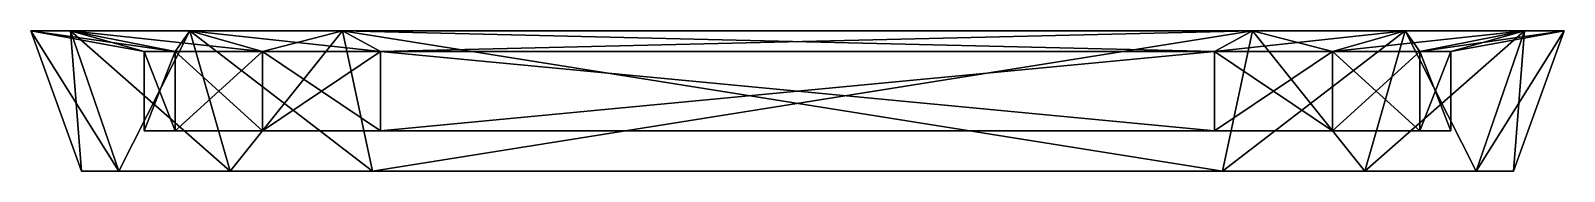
# Model space of a CAD drawing. Extents: x -160 to 160, y -6 to 23.
import ezdxf

# ---------------------------------------------------------------- set-up
doc = ezdxf.new("R2010")
doc.units = 0
doc.layers.add('plate', color=250, linetype='CONTINUOUS')

msp = doc.modelspace()

# ---------------------------------------------------------------- meshes
at = {"layer": 'plate'}
mesh = msp.add_polyface(dxfattribs=at)
corners = [(-149.348203, -5.966308, -84.516678), (-159.951926, 23.31852, -90.517362), (-159.951926, 23.31852, 90.517362), (-149.348203, -5.966308, 84.516678), (-88.648806, -5.966308, 145.216075), (-94.942871, 23.31852, 155.526417), (94.942871, 23.31852, 155.526417), (88.648806, -5.966308, 145.216075), (149.348203, -5.966308, 84.516678), (159.951926, 23.31852, 90.517362), (159.951926, 23.31852, -90.517362), (149.348203, -5.966308, -84.516678), (88.648806, -5.966308, -145.216075), (94.942871, 23.31852, -155.526417), (-94.942871, 23.31852, -155.526417), (-88.648806, -5.966308, -145.216075), (-141.594488, -5.966308, -114.201213), (-118.333341, -5.966308, -137.46236), (-151.647696, 23.31852, -122.309499), (-126.735008, 23.31852, -147.222187), (-151.647696, 23.31852, 122.309499), (-126.735008, 23.31852, 147.222187), (-141.594488, -5.966308, 114.201213), (-118.333341, -5.966308, 137.46236), (126.735008, 23.31852, 147.222187), (151.647696, 23.31852, 122.309499), (118.333341, -5.966308, 137.46236), (141.594488, -5.966308, 114.201213), (151.647696, 23.31852, -122.309499), (126.735008, 23.31852, -147.222187), (141.594488, -5.966308, -114.201213), (118.333341, -5.966308, -137.46236), (-136.248203, 19.020379, -82.83402), (-136.248203, 19.020379, 82.83402), (-86.966148, 19.020379, 132.116075), (86.966148, 19.020379, 132.116075), (136.248203, 19.020379, 82.83402), (136.248203, 19.020379, -82.83402), (86.966148, 19.020379, -132.116075), (-86.966148, 19.020379, -132.116075), (-129.818029, 19.020379, -107.451474), (-111.583602, 19.020379, -125.685901), (-129.818029, 19.020379, 107.451474), (-111.583602, 19.020379, 125.685901), (111.583602, 19.020379, 125.685901), (129.818029, 19.020379, 107.451474), (129.818029, 19.020379, -107.451474), (111.583602, 19.020379, -125.685901), (-136.248203, 2.466308, -82.83402), (-136.248203, 2.466308, 82.83402), (-86.966148, 2.466308, 132.116075), (86.966148, 2.466308, 132.116075), (136.248203, 2.466308, 82.83402), (136.248203, 2.466308, -82.83402), (86.966148, 2.466308, -132.116075), (-86.966148, 2.466308, -132.116075), (-129.818029, 2.466308, -107.451474), (-111.583602, 2.466308, -125.685901), (-129.818029, 2.466308, 107.451474), (-111.583602, 2.466308, 125.685901), (111.583602, 2.466308, 125.685901), (129.818029, 2.466308, 107.451474), (129.818029, 2.466308, -107.451474), (111.583602, 2.466308, -125.685901)]
mesh.append_faces([[corners[k] for k in face] for face in [(4, 5, 6), (8, 9, 10), (12, 13, 14), (0, 1, 2), (50, 59, 58), (15, 17, 16), (55, 50, 49), (51, 50, 55), (55, 48, 56), (54, 63, 62), (54, 53, 52), (52, 61, 60), (4, 15, 0), (15, 4, 7), (4, 3, 22), (8, 7, 26), (12, 7, 8), (12, 11, 30), (4, 23, 21), (8, 27, 25), (12, 31, 29), (0, 16, 18), (23, 22, 20), (22, 3, 2), (27, 26, 24), (26, 7, 6), (31, 30, 28), (30, 11, 10), (16, 17, 19), (17, 15, 14), (5, 34, 35), (6, 35, 44), (24, 44, 45), (25, 45, 36), (9, 36, 37), (10, 37, 46), (28, 46, 47), (29, 47, 38), (13, 38, 39), (14, 39, 41), (19, 41, 40), (18, 40, 32), (1, 32, 33), (2, 33, 42), (20, 42, 43), (21, 43, 34), (34, 50, 51), (35, 51, 60), (44, 60, 61), (45, 61, 52), (36, 52, 53), (37, 53, 62), (46, 62, 63), (47, 63, 54), (38, 54, 55), (39, 55, 57), (41, 57, 56), (40, 56, 48), (32, 48, 49), (33, 49, 58), (42, 58, 59), (43, 59, 50), (4, 6, 7), (8, 10, 11), (12, 14, 15), (0, 2, 3), (50, 58, 49), (15, 16, 0), (55, 49, 48), (51, 55, 54), (55, 56, 57), (54, 62, 53), (54, 52, 51), (52, 60, 51), (4, 0, 3), (15, 7, 12), (4, 22, 23), (8, 26, 27), (12, 8, 11), (12, 30, 31), (4, 21, 5), (8, 25, 9), (12, 29, 13), (0, 18, 1), (23, 20, 21), (22, 2, 20), (27, 24, 25), (26, 6, 24), (31, 28, 29), (30, 10, 28), (16, 19, 18), (17, 14, 19), (5, 35, 6), (6, 44, 24), (24, 45, 25), (25, 36, 9), (9, 37, 10), (10, 46, 28), (28, 47, 29), (29, 38, 13), (13, 39, 14), (14, 41, 19), (19, 40, 18), (18, 32, 1), (1, 33, 2), (2, 42, 20), (20, 43, 21), (21, 34, 5), (34, 51, 35), (35, 60, 44), (44, 61, 45), (45, 52, 36), (36, 53, 37), (37, 62, 46), (46, 63, 47), (47, 54, 38), (38, 55, 39), (39, 57, 41), (41, 56, 40), (40, 48, 32), (32, 49, 33), (33, 58, 42), (42, 59, 43), (43, 50, 34)]])

doc.saveas('drawing.dxf')
